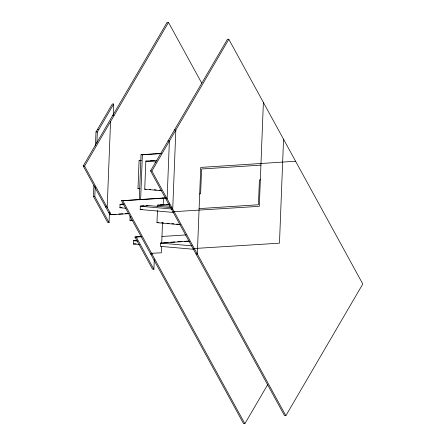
<?xml version="1.0" encoding="UTF-8"?>
<svg xmlns="http://www.w3.org/2000/svg" width="446" height="446" viewBox="0 0 446 446"><rect width="100%" height="100%" fill="white"/><g stroke="black" fill="none" stroke-linecap="round" stroke-linejoin="round"><path stroke-width="0.67" d="M109.421 212.876L109.041 222.576L107.692 222.459L93.459 196.469L93.894 185.369M95.45 145.82L95.99 131.949L112.336 103.968L113.685 104.085L113.251 115.174M109.041 222.576L94.814 196.586L95.193 186.874M96.905 143.166L97.345 132.066L113.685 104.085M105.836 207.323L105.886 205.935M107.185 207.44L110.552 121.613M126.017 208.265L119.935 207.73L120.063 204.463L123.531 204.24M132.657 220.514L129.953 220.274L130.115 216.226M139.431 244.514L133.354 243.984L133.482 240.717L136.944 240.489M139.999 188.814L137.976 188.636L139.08 160.504L141.153 160.37M139.263 199.931L141.036 154.69L161.196 153.374M173.879 212.469L140.2 209.508L140.328 206.247L149.332 205.656L171.325 207.591M140.641 199.351L142.386 154.807L161.157 153.586M161.363 190.693L144.727 189.232L145.831 161.101L156.914 160.376M244.871 423.7L243.522 423.583L150.698 254.03L150.726 253.295L152.075 253.412L152.047 254.153L244.871 423.7L267.7 384.619M141.02 236.603L134.937 236.999L152.554 269.167L153.903 269.289L154.283 259.566M180.34 224.7L156.975 222.649L157.449 210.512M157.605 206.465L157.661 205.115L169.441 204.346M189.483 241.202L160.499 243.087L160.37 246.354L194.049 249.314M161.586 246.276L161.329 252.81L150.308 253.322L121.524 200.745L165.561 197.879M161.714 243.009L162.511 222.599M163.214 204.753L163.47 198.225L162.115 198.102M263.38 102.407L259.304 206.325L172.897 211.744M283.55 139.252L279.475 243.17L193.068 248.589M128.866 213.667L109.872 214.693L83.207 165.99L167.144 22.3L168.493 22.417L201.703 83.073M111.221 214.816L84.556 166.107L168.493 22.417M150.536 170.907L227.482 39.187L228.831 39.309L362.793 283.996L285.853 415.711L284.498 415.594L150.536 170.907L151.885 171.024L285.853 415.711M151.885 171.024L228.831 39.309M150.715 160.571L154.177 160.348M295.587 161.24L200.728 167.417L197.333 254.03L195.978 253.908M260.916 165.126L201.586 168.989L200.616 193.859L199.691 193.915M260.341 179.827L259.416 179.889L258.44 204.753L199.111 208.617M137.976 188.636L139.827 188.519M144.727 189.232L145.959 189.149M121.524 200.745L165.533 198.085M120.097 204.257L123.564 204.028M140.362 206.035L143.824 205.812M146.595 205.628L147.983 205.539L146.634 205.422M160.471 204.725L163.938 204.502M166.709 204.318L169.48 204.14M119.935 207.73L122.014 207.596M140.2 209.508L142.28 209.375M111.907 214.565L115.977 214.297M118.692 214.119L122.767 213.857M125.482 213.679L128.877 213.456M129.953 220.274L131.804 220.157M156.975 222.649L158.826 222.526M134.937 236.999L141.7 236.765M161.97 236.48L186.194 234.903M133.354 243.984L136.119 243.8M163.833 242.663L167.997 242.395M170.773 242.211L174.944 241.944M177.72 241.76L181.884 241.492M184.661 241.308L188.134 241.085M150.308 253.322L150.726 253.295M112.637 115.609L113.986 115.726M174.481 129.914L175.835 130.031L172.73 209.096L140.328 206.247M97.44 129.468L98.789 129.585M95.99 131.949L97.345 132.066M168.03 140.964L169.38 141.081L167.116 198.838L165.761 198.715M141.036 154.69L142.386 154.807M139.08 160.504L141.103 160.683M145.831 161.101L156.228 162.01M83.207 165.99L84.556 166.107M149.349 189.355L150.737 189.478M154.205 189.779L156.284 189.963M159.055 190.208L161.134 190.392M93.459 196.469L94.814 196.586M157.661 205.115L170.032 206.203M120.063 204.463L124.116 204.82M108.83 212.792L110.179 212.909M161.575 222.771L163.632 222.95M167.072 223.251L169.134 223.435M171.883 223.675L173.946 223.859M176.694 224.098L178.757 224.277M133.482 240.717L137.535 241.074M160.499 243.087L192.115 245.869M150.698 254.03L152.047 254.153M122.873 200.867L151.657 253.44M136.292 237.116L153.903 269.289"/></g></svg>
